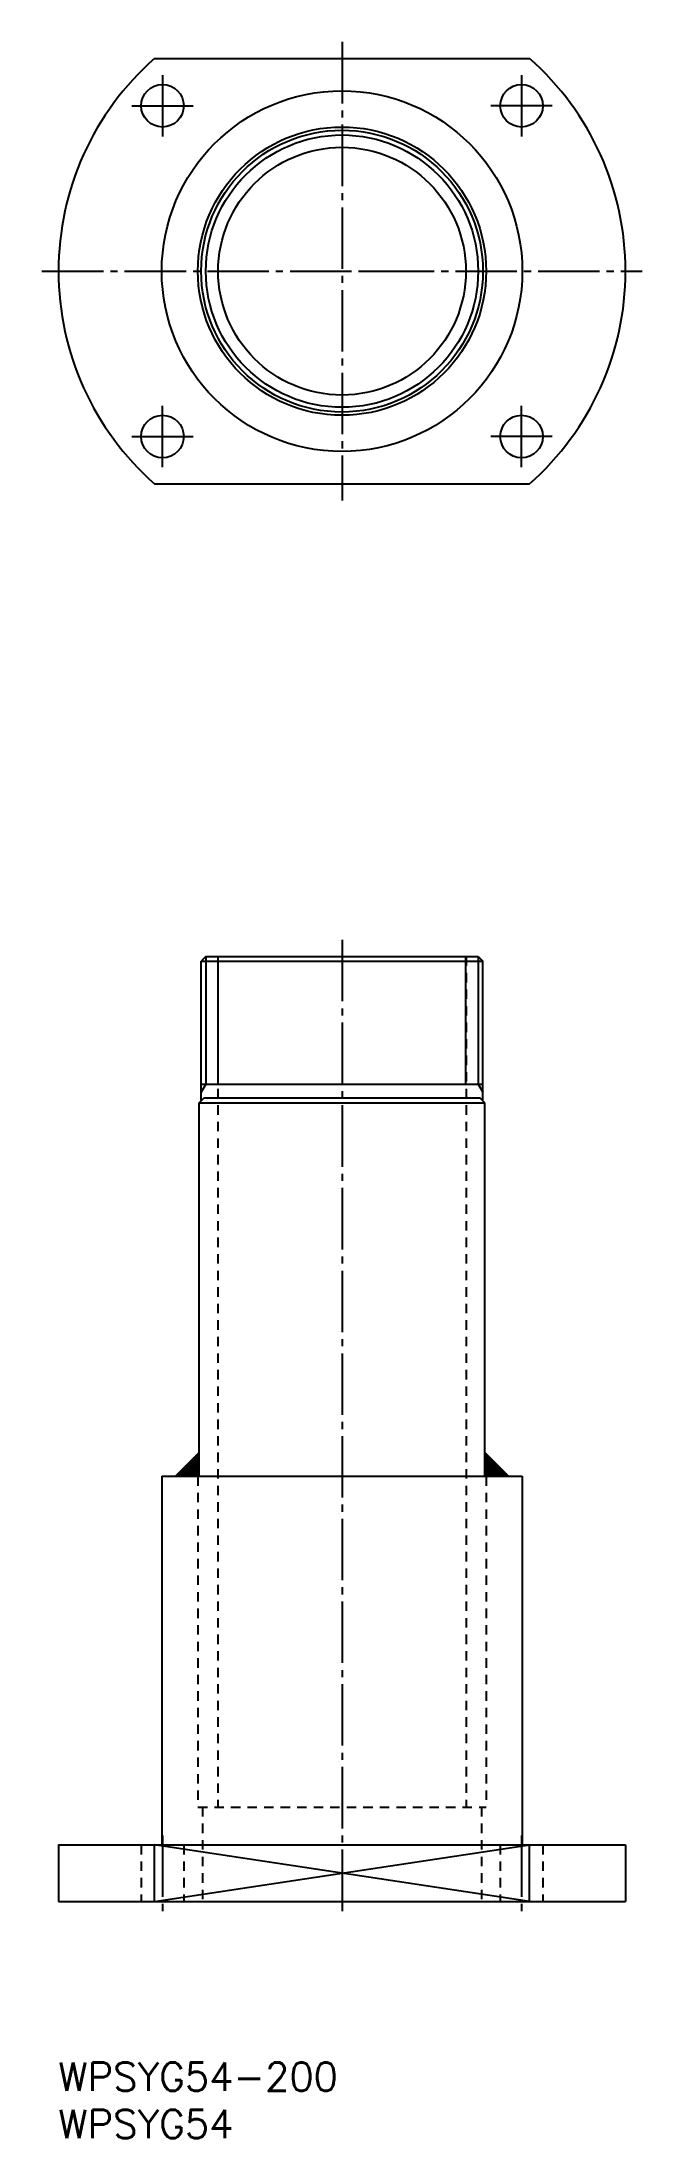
# Model space of a CAD drawing. Extents: x 198 to 325, y -3906 to -3462.
import ezdxf

# ---------------------------------------------------------------- set-up
doc = ezdxf.new("R2010")
doc.units = 0
doc.linetypes.add('CENTER', pattern=[17.5, 13, -1.5, 1.5, -1.5])
doc.linetypes.add('DASHED', pattern=[3.5, 2, -1.5])
doc.layers.get('0').update_dxf_attribs({"linetype": 'CONTINUOUS'})
doc.layers.add('CENTER', color=1, linetype='CENTER')
doc.styles.get("Standard").update_dxf_attribs({"font": 'txt.shx', "bigfont": '@extfont2.shx'})

# ---------------------------------------------------------------- blocks, each defined once
blk = doc.blocks.new('*U2')
at = {"color": 3, "linetype": 'CONTINUOUS'}
for p, q in [((231.66, -3760.64), (226.66, -3765.64)), ((231.66, -3765.64), (231.66, -3760.64)), ((292.16, -3760.64), (292.16, -3765.64)), ((297.16, -3765.64), (292.16, -3760.64)), ((226.66, -3765.64), (231.66, -3765.64)), ((292.16, -3765.64), (297.16, -3765.64))]:
    blk.add_line(p, q, dxfattribs=at)
for points in [[(231.66, -3760.64), (226.66, -3765.64), (231.66, -3765.64)], [(292.16, -3760.64), (292.16, -3765.64), (297.16, -3765.64)], [(226.66, -3765.64), (226.66, -3765.64), (231.66, -3765.64)], [(292.16, -3765.64), (292.16, -3765.64), (297.16, -3765.64)]]:
    blk.add_solid(points, dxfattribs=at)

msp = doc.modelspace()

# ---------------------------------------------------------------- linework, layer by layer
at = {"color": 7, "linetype": 'CONTINUOUS'}
for p, q in [((222.22, -3465.64), (301.59, -3465.64)), ((222.22, -3555.64), (301.59, -3555.64)), ((233.1, -3655.64), (232.1, -3656.64)), ((232.1, -3686.19), (232.1, -3656.64)), ((232.1, -3656.64), (291.71, -3656.64)), ((233.1, -3655.64), (290.71, -3655.64)), ((290.71, -3655.64), (291.71, -3656.64)), ((291.71, -3686.19), (291.71, -3656.64)), ((231.66, -3686.64), (232.66, -3685.64)), ((232.1, -3682.64), (291.71, -3682.64)), ((291.16, -3685.64), (232.66, -3685.64)), ((292.16, -3686.64), (291.16, -3685.64)), ((231.66, -3686.64), (292.16, -3686.64)), ((231.66, -3765.64), (231.66, -3686.64)), ((292.16, -3765.64), (292.16, -3686.64)), ((231.66, -3760.64), (226.66, -3765.64)), ((292.16, -3760.64), (297.16, -3765.64)), ((223.76, -3765.64), (223.76, -3843.64)), ((223.76, -3765.64), (300.06, -3765.64)), ((300.06, -3765.64), (300.06, -3843.64)), ((201.91, -3843.64), (201.91, -3855.64)), ((201.91, -3843.64), (321.91, -3843.64)), ((222.22, -3855.64), (222.22, -3843.64)), ((301.59, -3855.64), (301.59, -3843.64)), ((321.91, -3843.64), (321.91, -3855.64)), ((201.91, -3855.64), (321.91, -3855.64))]:
    msp.add_line(p, q, dxfattribs=at)
at = {"color": 3}
for p, q in [((233.1, -3655.64), (233.1, -3682.64)), ((235.7, -3682.64), (235.7, -3655.64)), ((288.11, -3682.64), (288.11, -3655.64)), ((290.71, -3655.64), (290.71, -3682.64)), ((233.1, -3682.64), (232.1, -3684.37)), ((290.71, -3682.64), (291.71, -3684.37))]:
    msp.add_line(p, q, dxfattribs=at)
at = {"color": 3, "linetype": 'DASHED'}
for p, q in [((235.66, -3655.64), (235.66, -3835.64)), ((288.16, -3655.64), (288.16, -3835.64)), ((231.41, -3765.64), (231.41, -3835.64)), ((292.41, -3765.64), (292.41, -3835.64)), ((231.41, -3835.64), (292.41, -3835.64)), ((232.41, -3835.64), (232.41, -3855.64)), ((291.41, -3835.64), (291.41, -3855.64)), ((219.41, -3843.64), (219.41, -3855.64)), ((228.41, -3843.64), (228.41, -3855.64)), ((295.41, -3843.64), (295.41, -3855.64)), ((304.41, -3843.64), (304.41, -3855.64))]:
    msp.add_line(p, q, dxfattribs=at)
at = {"color": 3, "linetype": 'CONTINUOUS'}
for p, q in [((301.59, -3855.64), (222.22, -3843.64)), ((222.22, -3855.64), (301.59, -3843.64))]:
    msp.add_line(p, q, dxfattribs=at)
at = {"color": 7, "linetype": 'CONTINUOUS'}
for centre, radius in [((223.91, -3475.64), 4.5), ((261.91, -3510.64), 38.15), ((299.91, -3475.64), 4.5), ((261.91, -3510.64), 30.5), ((261.91, -3510.64), 29.81), ((261.91, -3510.64), 26.21), ((223.91, -3545.64), 4.5), ((299.91, -3545.64), 4.5)]:
    msp.add_circle(centre, radius, dxfattribs=at)
at = {"color": 3}
msp.add_circle((261.91, -3510.64), 28.81, dxfattribs=at)
at = {"color": 7, "linetype": 'CONTINUOUS'}
for start, end in [(131.4096, 228.5904), (311.4096, 48.5904)]:
    msp.add_arc((261.91, -3510.64), 60, start, end, dxfattribs=at)
at = {"layer": 'CENTER', "color": 1, "linetype": 'CENTER'}
for p, q in [((261.91, -3462.14), (261.91, -3559.14)), ((223.91, -3469.14), (223.91, -3482.14)), ((299.91, -3469.14), (299.91, -3482.14)), ((217.41, -3475.64), (230.41, -3475.64)), ((306.41, -3475.64), (293.41, -3475.64)), ((198.41, -3510.64), (325.41, -3510.64)), ((265.91, -3510.64), (269.91, -3510.64)), ((261.91, -3514.64), (261.91, -3518.64)), ((223.91, -3552.14), (223.91, -3539.14)), ((299.91, -3552.14), (299.91, -3539.14)), ((217.41, -3545.64), (230.41, -3545.64)), ((306.41, -3545.64), (293.41, -3545.64)), ((261.91, -3652.14), (261.91, -3859.14)), ((223.91, -3841.64), (223.91, -3857.64)), ((299.91, -3841.64), (299.91, -3857.64))]:
    msp.add_line(p, q, dxfattribs=at)

# ---------------------------------------------------------------- block references
at = {"color": 3, "linetype": 'CONTINUOUS'}
msp.add_blockref('*U2', (0, 0), dxfattribs=at)

# ---------------------------------------------------------------- texts
at = {"color": 7, "linetype": 'CONTINUOUS'}
for s, p in [('WPSYG54-200', (201.91, -3895.68)), ('WPSYG54', (201.91, -3905.68))]:
    msp.add_text(s, height=6, dxfattribs=at).set_placement(p)

doc.saveas('drawing.dxf')
